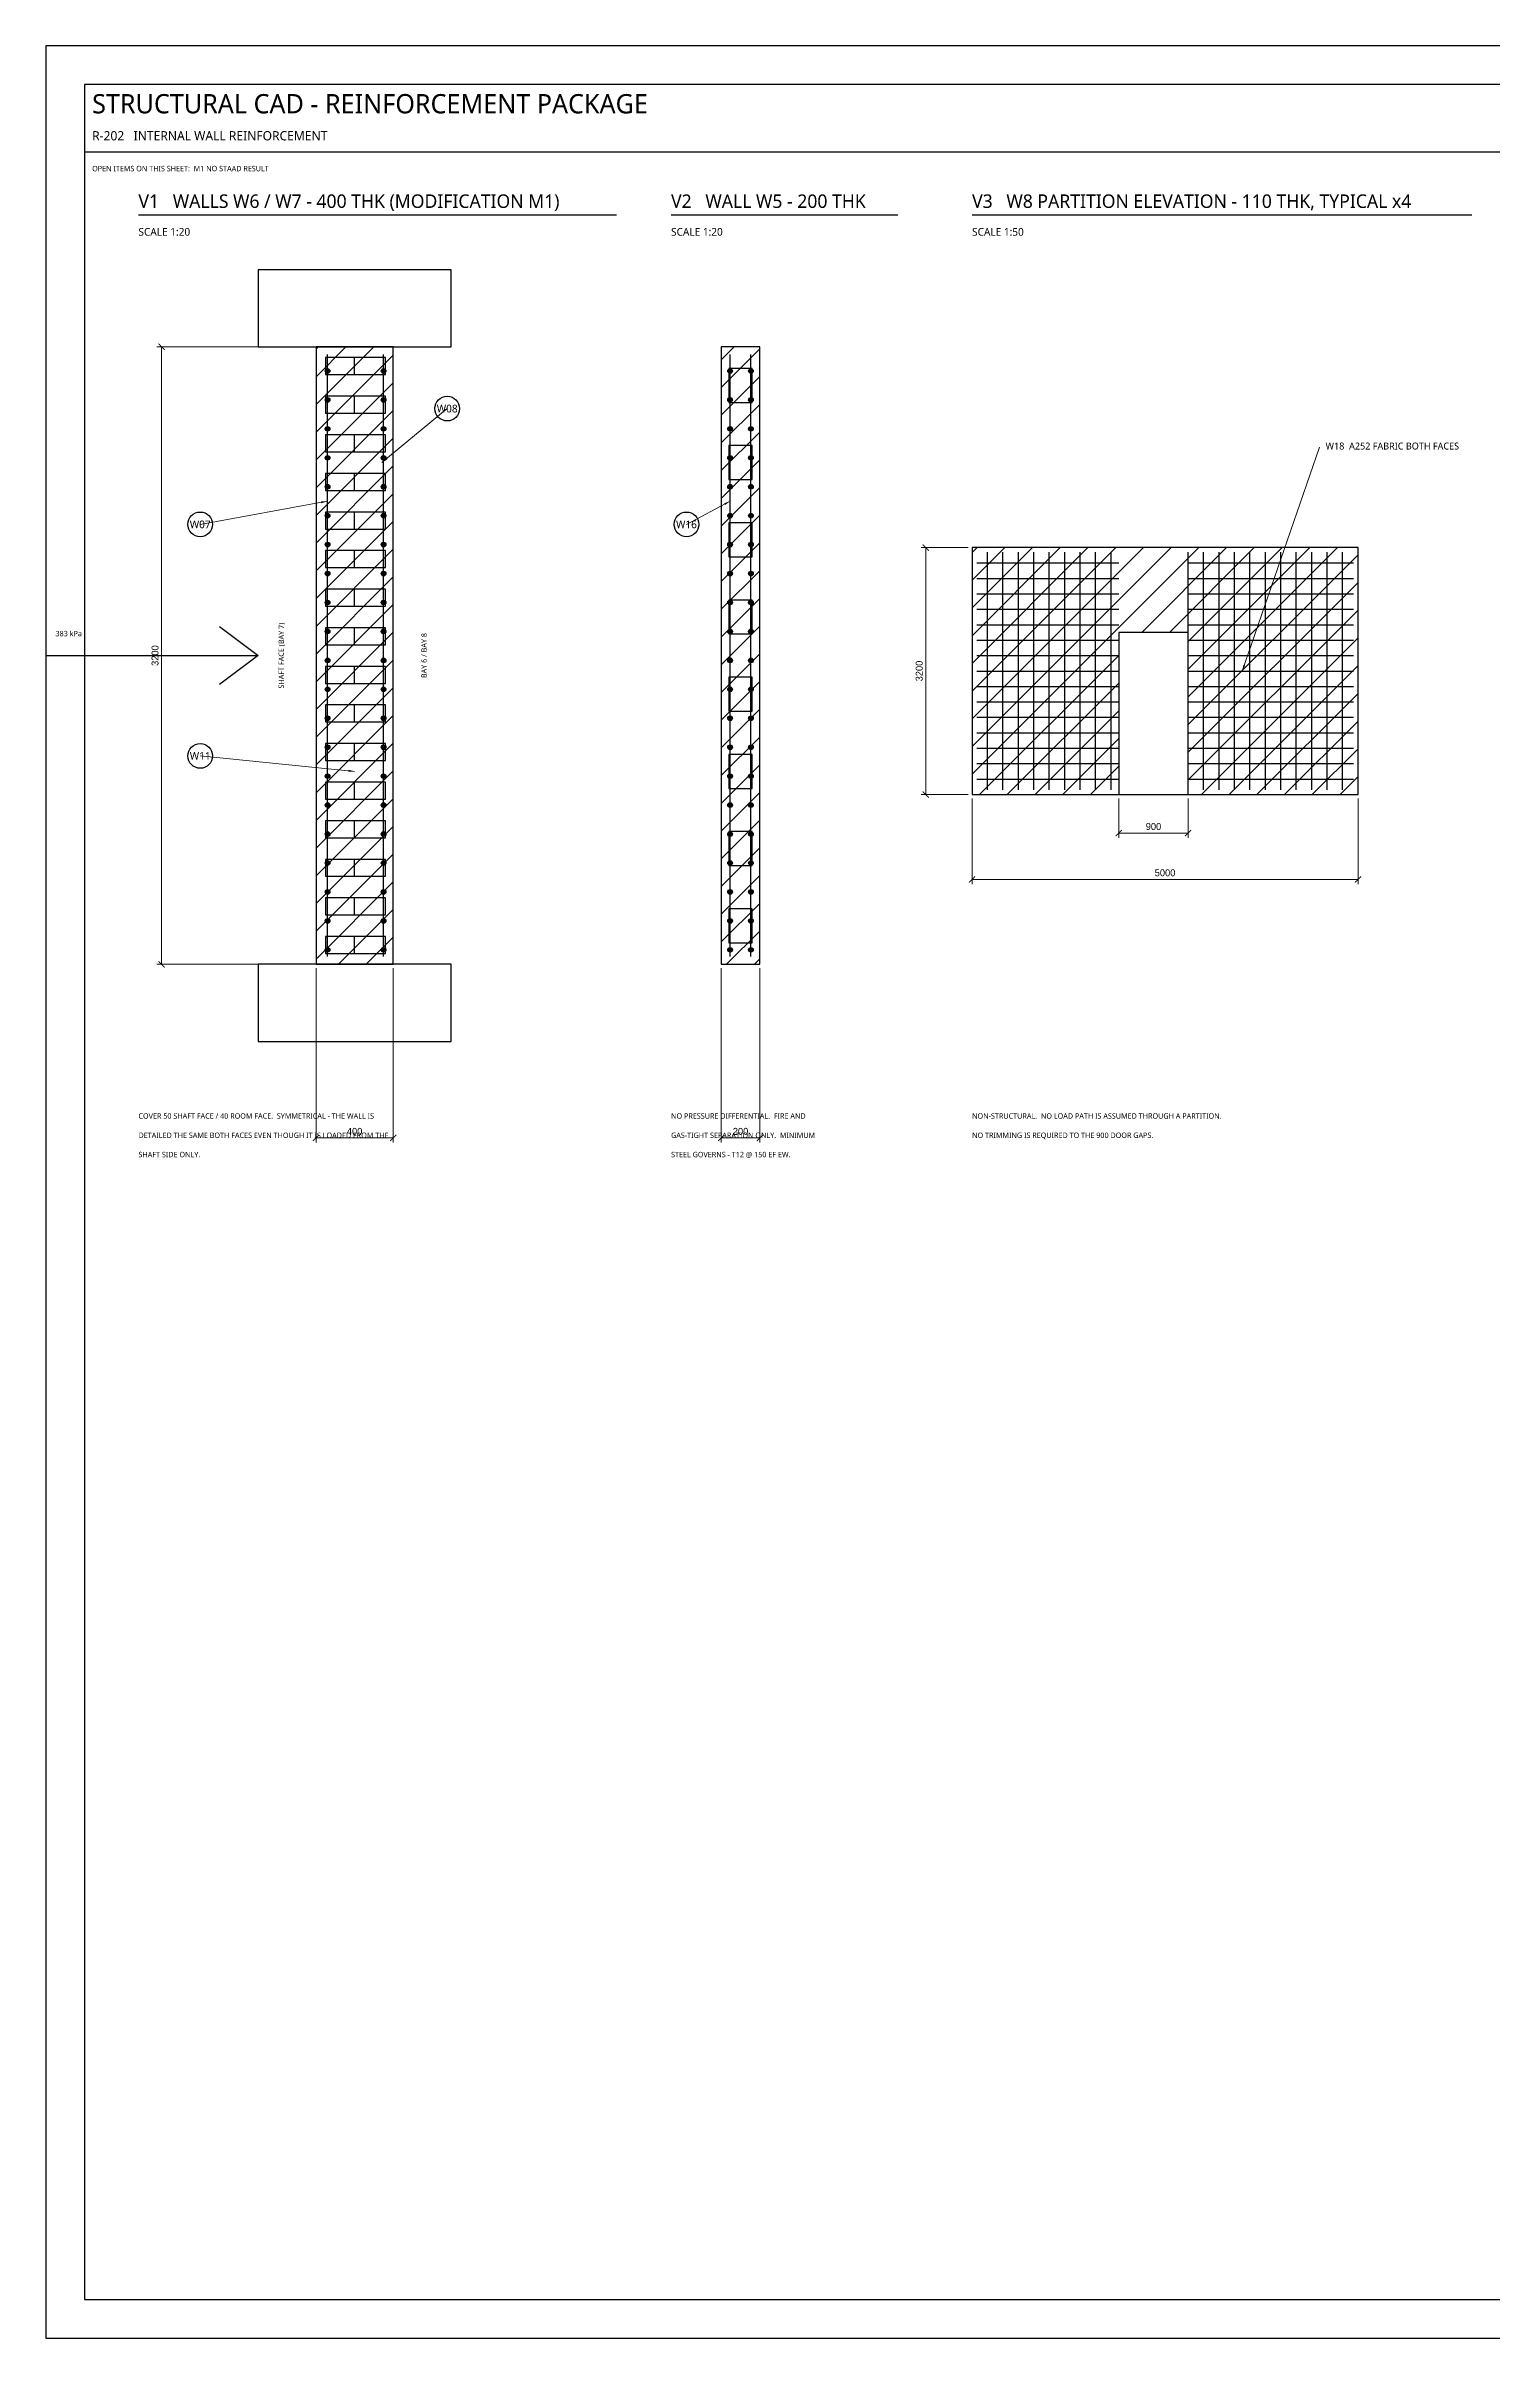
# Model space of a CAD drawing. Header units: millimetres. Extents: x 0 to 841, y 0 to 594.
# Drawn here: x 0 to 375, y 0 to 594 of the extents above; entities that cross this region are included whole.
import ezdxf
from ezdxf.enums import TextEntityAlignment as Align

# ---------------------------------------------------------------- set-up
doc = ezdxf.new("R2010")
doc.units = ezdxf.units.MM
for name, color, linetype in [('S-BLAST', 1, 'Continuous'), ('S-CALLOUT', 2, 'Continuous'), ('S-CONCRETE', 7, 'Continuous'), ('S-CONCRETE-THIN', 7, 'Continuous'), ('S-DIM', 4, 'Continuous'), ('S-HATCH', 8, 'Continuous'), ('S-REBAR-DIST', 3, 'Continuous'), ('S-REBAR-MAIN', 1, 'Continuous'), ('S-REBAR-STIRRUP', 6, 'Continuous'), ('S-TEXT', 7, 'Continuous'), ('S-TITLE', 7, 'Continuous')]:
    doc.layers.add(name, color=color, linetype=linetype)
doc.styles.add('OpenSans', font='OpenSans-Regular.ttf')
doc.dimstyles.new('SC-DIM', dxfattribs={"dimtxt": 1.8, "dimasz": 1.6, "dimexe": 1.2, "dimexo": 1, "dimgap": 0.8, "dimtad": 1, "dimdec": 0, "dimblk": 'ARCHTICK', "dimcen": 2.5, "dimclrd": 4, "dimclre": 4, "dimclrt": 4, "dimazin": 3, "dimtfac": 1, "dimtmove": 0, "dimatfit": 3, "dimlwd": 13, "dimlwe": 13})

# ---------------------------------------------------------------- blocks, each defined once
blk = doc.blocks.new('_ARCHTICK')
at = {"color": 0, "linetype": 'BYBLOCK', "const_width": 0.15}
blk.add_lwpolyline([(-0.5, -0.5), (0.5, 0.5)], dxfattribs=at)
blk = doc.blocks.new('BARMARK')
at = {"layer": 'S-CALLOUT'}
blk.add_circle((0, 0), 3.2, dxfattribs=at)

msp = doc.modelspace()

# ---------------------------------------------------------------- hatches: boundary and pattern name
at = {"layer": 'S-HATCH'}
h = msp.add_hatch(dxfattribs=at)
h.set_pattern_fill('ANSI31', scale=1.6)
h.paths.add_polyline_path([(70, 356), (90, 356), (90, 516), (70, 516)])
h = msp.add_hatch(dxfattribs=at)
h.set_pattern_fill('ANSI31', scale=1.6)
h.paths.add_polyline_path([(175, 356), (185, 356), (185, 516), (175, 516)])
h = msp.add_hatch(dxfattribs=at)
h.set_pattern_fill('ANSI31', scale=1.6)
h.paths.add_polyline_path([(240, 400), (340, 400), (340, 464), (240, 464)])
h.paths.add_polyline_path([(278, 400), (296, 400), (296, 442), (278, 442)], flags=16)
at = {"layer": 'S-REBAR-MAIN'}
for points in [[(73.6, 509.75), (73.554, 509.98), (73.424, 510.174), (73.23, 510.304), (73, 510.35), (72.77, 510.304), (72.576, 510.174), (72.446, 509.98), (72.4, 509.75), (72.446, 509.52), (72.576, 509.326), (72.77, 509.196), (73, 509.15), (73.23, 509.196), (73.424, 509.326), (73.554, 509.52)], [(88.1, 509.75), (88.054, 509.98), (87.924, 510.174), (87.73, 510.304), (87.5, 510.35), (87.27, 510.304), (87.076, 510.174), (86.946, 509.98), (86.9, 509.75), (86.946, 509.52), (87.076, 509.326), (87.27, 509.196), (87.5, 509.15), (87.73, 509.196), (87.924, 509.326), (88.054, 509.52)], [(177.9, 509.75), (177.854, 509.98), (177.724, 510.174), (177.53, 510.304), (177.3, 510.35), (177.07, 510.304), (176.876, 510.174), (176.746, 509.98), (176.7, 509.75), (176.746, 509.52), (176.876, 509.326), (177.07, 509.196), (177.3, 509.15), (177.53, 509.196), (177.724, 509.326), (177.854, 509.52)], [(183.3, 509.75), (183.254, 509.98), (183.124, 510.174), (182.93, 510.304), (182.7, 510.35), (182.47, 510.304), (182.276, 510.174), (182.146, 509.98), (182.1, 509.75), (182.146, 509.52), (182.276, 509.326), (182.47, 509.196), (182.7, 509.15), (182.93, 509.196), (183.124, 509.326), (183.254, 509.52)], [(73.6, 502.25), (73.554, 502.48), (73.424, 502.674), (73.23, 502.804), (73, 502.85), (72.77, 502.804), (72.576, 502.674), (72.446, 502.48), (72.4, 502.25), (72.446, 502.02), (72.576, 501.826), (72.77, 501.696), (73, 501.65), (73.23, 501.696), (73.424, 501.826), (73.554, 502.02)], [(88.1, 502.25), (88.054, 502.48), (87.924, 502.674), (87.73, 502.804), (87.5, 502.85), (87.27, 502.804), (87.076, 502.674), (86.946, 502.48), (86.9, 502.25), (86.946, 502.02), (87.076, 501.826), (87.27, 501.696), (87.5, 501.65), (87.73, 501.696), (87.924, 501.826), (88.054, 502.02)], [(177.9, 502.25), (177.854, 502.48), (177.724, 502.674), (177.53, 502.804), (177.3, 502.85), (177.07, 502.804), (176.876, 502.674), (176.746, 502.48), (176.7, 502.25), (176.746, 502.02), (176.876, 501.826), (177.07, 501.696), (177.3, 501.65), (177.53, 501.696), (177.724, 501.826), (177.854, 502.02)], [(183.3, 502.25), (183.254, 502.48), (183.124, 502.674), (182.93, 502.804), (182.7, 502.85), (182.47, 502.804), (182.276, 502.674), (182.146, 502.48), (182.1, 502.25), (182.146, 502.02), (182.276, 501.826), (182.47, 501.696), (182.7, 501.65), (182.93, 501.696), (183.124, 501.826), (183.254, 502.02)], [(73.6, 494.75), (73.554, 494.98), (73.424, 495.174), (73.23, 495.304), (73, 495.35), (72.77, 495.304), (72.576, 495.174), (72.446, 494.98), (72.4, 494.75), (72.446, 494.52), (72.576, 494.326), (72.77, 494.196), (73, 494.15), (73.23, 494.196), (73.424, 494.326), (73.554, 494.52)], [(88.1, 494.75), (88.054, 494.98), (87.924, 495.174), (87.73, 495.304), (87.5, 495.35), (87.27, 495.304), (87.076, 495.174), (86.946, 494.98), (86.9, 494.75), (86.946, 494.52), (87.076, 494.326), (87.27, 494.196), (87.5, 494.15), (87.73, 494.196), (87.924, 494.326), (88.054, 494.52)], [(177.9, 494.75), (177.854, 494.98), (177.724, 495.174), (177.53, 495.304), (177.3, 495.35), (177.07, 495.304), (176.876, 495.174), (176.746, 494.98), (176.7, 494.75), (176.746, 494.52), (176.876, 494.326), (177.07, 494.196), (177.3, 494.15), (177.53, 494.196), (177.724, 494.326), (177.854, 494.52)], [(183.3, 494.75), (183.254, 494.98), (183.124, 495.174), (182.93, 495.304), (182.7, 495.35), (182.47, 495.304), (182.276, 495.174), (182.146, 494.98), (182.1, 494.75), (182.146, 494.52), (182.276, 494.326), (182.47, 494.196), (182.7, 494.15), (182.93, 494.196), (183.124, 494.326), (183.254, 494.52)], [(73.6, 487.25), (73.554, 487.48), (73.424, 487.674), (73.23, 487.804), (73, 487.85), (72.77, 487.804), (72.576, 487.674), (72.446, 487.48), (72.4, 487.25), (72.446, 487.02), (72.576, 486.826), (72.77, 486.696), (73, 486.65), (73.23, 486.696), (73.424, 486.826), (73.554, 487.02)], [(88.1, 487.25), (88.054, 487.48), (87.924, 487.674), (87.73, 487.804), (87.5, 487.85), (87.27, 487.804), (87.076, 487.674), (86.946, 487.48), (86.9, 487.25), (86.946, 487.02), (87.076, 486.826), (87.27, 486.696), (87.5, 486.65), (87.73, 486.696), (87.924, 486.826), (88.054, 487.02)], [(177.9, 487.25), (177.854, 487.48), (177.724, 487.674), (177.53, 487.804), (177.3, 487.85), (177.07, 487.804), (176.876, 487.674), (176.746, 487.48), (176.7, 487.25), (176.746, 487.02), (176.876, 486.826), (177.07, 486.696), (177.3, 486.65), (177.53, 486.696), (177.724, 486.826), (177.854, 487.02)], [(183.3, 487.25), (183.254, 487.48), (183.124, 487.674), (182.93, 487.804), (182.7, 487.85), (182.47, 487.804), (182.276, 487.674), (182.146, 487.48), (182.1, 487.25), (182.146, 487.02), (182.276, 486.826), (182.47, 486.696), (182.7, 486.65), (182.93, 486.696), (183.124, 486.826), (183.254, 487.02)], [(73.6, 479.75), (73.554, 479.98), (73.424, 480.174), (73.23, 480.304), (73, 480.35), (72.77, 480.304), (72.576, 480.174), (72.446, 479.98), (72.4, 479.75), (72.446, 479.52), (72.576, 479.326), (72.77, 479.196), (73, 479.15), (73.23, 479.196), (73.424, 479.326), (73.554, 479.52)], [(88.1, 479.75), (88.054, 479.98), (87.924, 480.174), (87.73, 480.304), (87.5, 480.35), (87.27, 480.304), (87.076, 480.174), (86.946, 479.98), (86.9, 479.75), (86.946, 479.52), (87.076, 479.326), (87.27, 479.196), (87.5, 479.15), (87.73, 479.196), (87.924, 479.326), (88.054, 479.52)], [(177.9, 479.75), (177.854, 479.98), (177.724, 480.174), (177.53, 480.304), (177.3, 480.35), (177.07, 480.304), (176.876, 480.174), (176.746, 479.98), (176.7, 479.75), (176.746, 479.52), (176.876, 479.326), (177.07, 479.196), (177.3, 479.15), (177.53, 479.196), (177.724, 479.326), (177.854, 479.52)], [(183.3, 479.75), (183.254, 479.98), (183.124, 480.174), (182.93, 480.304), (182.7, 480.35), (182.47, 480.304), (182.276, 480.174), (182.146, 479.98), (182.1, 479.75), (182.146, 479.52), (182.276, 479.326), (182.47, 479.196), (182.7, 479.15), (182.93, 479.196), (183.124, 479.326), (183.254, 479.52)], [(73.6, 472.25), (73.554, 472.48), (73.424, 472.674), (73.23, 472.804), (73, 472.85), (72.77, 472.804), (72.576, 472.674), (72.446, 472.48), (72.4, 472.25), (72.446, 472.02), (72.576, 471.826), (72.77, 471.696), (73, 471.65), (73.23, 471.696), (73.424, 471.826), (73.554, 472.02)], [(88.1, 472.25), (88.054, 472.48), (87.924, 472.674), (87.73, 472.804), (87.5, 472.85), (87.27, 472.804), (87.076, 472.674), (86.946, 472.48), (86.9, 472.25), (86.946, 472.02), (87.076, 471.826), (87.27, 471.696), (87.5, 471.65), (87.73, 471.696), (87.924, 471.826), (88.054, 472.02)], [(177.9, 472.25), (177.854, 472.48), (177.724, 472.674), (177.53, 472.804), (177.3, 472.85), (177.07, 472.804), (176.876, 472.674), (176.746, 472.48), (176.7, 472.25), (176.746, 472.02), (176.876, 471.826), (177.07, 471.696), (177.3, 471.65), (177.53, 471.696), (177.724, 471.826), (177.854, 472.02)], [(183.3, 472.25), (183.254, 472.48), (183.124, 472.674), (182.93, 472.804), (182.7, 472.85), (182.47, 472.804), (182.276, 472.674), (182.146, 472.48), (182.1, 472.25), (182.146, 472.02), (182.276, 471.826), (182.47, 471.696), (182.7, 471.65), (182.93, 471.696), (183.124, 471.826), (183.254, 472.02)], [(73.6, 464.75), (73.554, 464.98), (73.424, 465.174), (73.23, 465.304), (73, 465.35), (72.77, 465.304), (72.576, 465.174), (72.446, 464.98), (72.4, 464.75), (72.446, 464.52), (72.576, 464.326), (72.77, 464.196), (73, 464.15), (73.23, 464.196), (73.424, 464.326), (73.554, 464.52)], [(88.1, 464.75), (88.054, 464.98), (87.924, 465.174), (87.73, 465.304), (87.5, 465.35), (87.27, 465.304), (87.076, 465.174), (86.946, 464.98), (86.9, 464.75), (86.946, 464.52), (87.076, 464.326), (87.27, 464.196), (87.5, 464.15), (87.73, 464.196), (87.924, 464.326), (88.054, 464.52)], [(177.9, 464.75), (177.854, 464.98), (177.724, 465.174), (177.53, 465.304), (177.3, 465.35), (177.07, 465.304), (176.876, 465.174), (176.746, 464.98), (176.7, 464.75), (176.746, 464.52), (176.876, 464.326), (177.07, 464.196), (177.3, 464.15), (177.53, 464.196), (177.724, 464.326), (177.854, 464.52)], [(183.3, 464.75), (183.254, 464.98), (183.124, 465.174), (182.93, 465.304), (182.7, 465.35), (182.47, 465.304), (182.276, 465.174), (182.146, 464.98), (182.1, 464.75), (182.146, 464.52), (182.276, 464.326), (182.47, 464.196), (182.7, 464.15), (182.93, 464.196), (183.124, 464.326), (183.254, 464.52)], [(73.6, 457.25), (73.554, 457.48), (73.424, 457.674), (73.23, 457.804), (73, 457.85), (72.77, 457.804), (72.576, 457.674), (72.446, 457.48), (72.4, 457.25), (72.446, 457.02), (72.576, 456.826), (72.77, 456.696), (73, 456.65), (73.23, 456.696), (73.424, 456.826), (73.554, 457.02)], [(88.1, 457.25), (88.054, 457.48), (87.924, 457.674), (87.73, 457.804), (87.5, 457.85), (87.27, 457.804), (87.076, 457.674), (86.946, 457.48), (86.9, 457.25), (86.946, 457.02), (87.076, 456.826), (87.27, 456.696), (87.5, 456.65), (87.73, 456.696), (87.924, 456.826), (88.054, 457.02)], [(177.9, 457.25), (177.854, 457.48), (177.724, 457.674), (177.53, 457.804), (177.3, 457.85), (177.07, 457.804), (176.876, 457.674), (176.746, 457.48), (176.7, 457.25), (176.746, 457.02), (176.876, 456.826), (177.07, 456.696), (177.3, 456.65), (177.53, 456.696), (177.724, 456.826), (177.854, 457.02)], [(183.3, 457.25), (183.254, 457.48), (183.124, 457.674), (182.93, 457.804), (182.7, 457.85), (182.47, 457.804), (182.276, 457.674), (182.146, 457.48), (182.1, 457.25), (182.146, 457.02), (182.276, 456.826), (182.47, 456.696), (182.7, 456.65), (182.93, 456.696), (183.124, 456.826), (183.254, 457.02)], [(73.6, 449.75), (73.554, 449.98), (73.424, 450.174), (73.23, 450.304), (73, 450.35), (72.77, 450.304), (72.576, 450.174), (72.446, 449.98), (72.4, 449.75), (72.446, 449.52), (72.576, 449.326), (72.77, 449.196), (73, 449.15), (73.23, 449.196), (73.424, 449.326), (73.554, 449.52)], [(88.1, 449.75), (88.054, 449.98), (87.924, 450.174), (87.73, 450.304), (87.5, 450.35), (87.27, 450.304), (87.076, 450.174), (86.946, 449.98), (86.9, 449.75), (86.946, 449.52), (87.076, 449.326), (87.27, 449.196), (87.5, 449.15), (87.73, 449.196), (87.924, 449.326), (88.054, 449.52)], [(177.9, 449.75), (177.854, 449.98), (177.724, 450.174), (177.53, 450.304), (177.3, 450.35), (177.07, 450.304), (176.876, 450.174), (176.746, 449.98), (176.7, 449.75), (176.746, 449.52), (176.876, 449.326), (177.07, 449.196), (177.3, 449.15), (177.53, 449.196), (177.724, 449.326), (177.854, 449.52)], [(183.3, 449.75), (183.254, 449.98), (183.124, 450.174), (182.93, 450.304), (182.7, 450.35), (182.47, 450.304), (182.276, 450.174), (182.146, 449.98), (182.1, 449.75), (182.146, 449.52), (182.276, 449.326), (182.47, 449.196), (182.7, 449.15), (182.93, 449.196), (183.124, 449.326), (183.254, 449.52)], [(73.6, 442.25), (73.554, 442.48), (73.424, 442.674), (73.23, 442.804), (73, 442.85), (72.77, 442.804), (72.576, 442.674), (72.446, 442.48), (72.4, 442.25), (72.446, 442.02), (72.576, 441.826), (72.77, 441.696), (73, 441.65), (73.23, 441.696), (73.424, 441.826), (73.554, 442.02)], [(88.1, 442.25), (88.054, 442.48), (87.924, 442.674), (87.73, 442.804), (87.5, 442.85), (87.27, 442.804), (87.076, 442.674), (86.946, 442.48), (86.9, 442.25), (86.946, 442.02), (87.076, 441.826), (87.27, 441.696), (87.5, 441.65), (87.73, 441.696), (87.924, 441.826), (88.054, 442.02)], [(177.9, 442.25), (177.854, 442.48), (177.724, 442.674), (177.53, 442.804), (177.3, 442.85), (177.07, 442.804), (176.876, 442.674), (176.746, 442.48), (176.7, 442.25), (176.746, 442.02), (176.876, 441.826), (177.07, 441.696), (177.3, 441.65), (177.53, 441.696), (177.724, 441.826), (177.854, 442.02)], [(183.3, 442.25), (183.254, 442.48), (183.124, 442.674), (182.93, 442.804), (182.7, 442.85), (182.47, 442.804), (182.276, 442.674), (182.146, 442.48), (182.1, 442.25), (182.146, 442.02), (182.276, 441.826), (182.47, 441.696), (182.7, 441.65), (182.93, 441.696), (183.124, 441.826), (183.254, 442.02)], [(73.6, 434.75), (73.554, 434.98), (73.424, 435.174), (73.23, 435.304), (73, 435.35), (72.77, 435.304), (72.576, 435.174), (72.446, 434.98), (72.4, 434.75), (72.446, 434.52), (72.576, 434.326), (72.77, 434.196), (73, 434.15), (73.23, 434.196), (73.424, 434.326), (73.554, 434.52)], [(88.1, 434.75), (88.054, 434.98), (87.924, 435.174), (87.73, 435.304), (87.5, 435.35), (87.27, 435.304), (87.076, 435.174), (86.946, 434.98), (86.9, 434.75), (86.946, 434.52), (87.076, 434.326), (87.27, 434.196), (87.5, 434.15), (87.73, 434.196), (87.924, 434.326), (88.054, 434.52)], [(177.9, 434.75), (177.854, 434.98), (177.724, 435.174), (177.53, 435.304), (177.3, 435.35), (177.07, 435.304), (176.876, 435.174), (176.746, 434.98), (176.7, 434.75), (176.746, 434.52), (176.876, 434.326), (177.07, 434.196), (177.3, 434.15), (177.53, 434.196), (177.724, 434.326), (177.854, 434.52)], [(183.3, 434.75), (183.254, 434.98), (183.124, 435.174), (182.93, 435.304), (182.7, 435.35), (182.47, 435.304), (182.276, 435.174), (182.146, 434.98), (182.1, 434.75), (182.146, 434.52), (182.276, 434.326), (182.47, 434.196), (182.7, 434.15), (182.93, 434.196), (183.124, 434.326), (183.254, 434.52)], [(73.6, 427.25), (73.554, 427.48), (73.424, 427.674), (73.23, 427.804), (73, 427.85), (72.77, 427.804), (72.576, 427.674), (72.446, 427.48), (72.4, 427.25), (72.446, 427.02), (72.576, 426.826), (72.77, 426.696), (73, 426.65), (73.23, 426.696), (73.424, 426.826), (73.554, 427.02)], [(88.1, 427.25), (88.054, 427.48), (87.924, 427.674), (87.73, 427.804), (87.5, 427.85), (87.27, 427.804), (87.076, 427.674), (86.946, 427.48), (86.9, 427.25), (86.946, 427.02), (87.076, 426.826), (87.27, 426.696), (87.5, 426.65), (87.73, 426.696), (87.924, 426.826), (88.054, 427.02)], [(177.9, 427.25), (177.854, 427.48), (177.724, 427.674), (177.53, 427.804), (177.3, 427.85), (177.07, 427.804), (176.876, 427.674), (176.746, 427.48), (176.7, 427.25), (176.746, 427.02), (176.876, 426.826), (177.07, 426.696), (177.3, 426.65), (177.53, 426.696), (177.724, 426.826), (177.854, 427.02)], [(183.3, 427.25), (183.254, 427.48), (183.124, 427.674), (182.93, 427.804), (182.7, 427.85), (182.47, 427.804), (182.276, 427.674), (182.146, 427.48), (182.1, 427.25), (182.146, 427.02), (182.276, 426.826), (182.47, 426.696), (182.7, 426.65), (182.93, 426.696), (183.124, 426.826), (183.254, 427.02)], [(73.6, 419.75), (73.554, 419.98), (73.424, 420.174), (73.23, 420.304), (73, 420.35), (72.77, 420.304), (72.576, 420.174), (72.446, 419.98), (72.4, 419.75), (72.446, 419.52), (72.576, 419.326), (72.77, 419.196), (73, 419.15), (73.23, 419.196), (73.424, 419.326), (73.554, 419.52)], [(88.1, 419.75), (88.054, 419.98), (87.924, 420.174), (87.73, 420.304), (87.5, 420.35), (87.27, 420.304), (87.076, 420.174), (86.946, 419.98), (86.9, 419.75), (86.946, 419.52), (87.076, 419.326), (87.27, 419.196), (87.5, 419.15), (87.73, 419.196), (87.924, 419.326), (88.054, 419.52)], [(177.9, 419.75), (177.854, 419.98), (177.724, 420.174), (177.53, 420.304), (177.3, 420.35), (177.07, 420.304), (176.876, 420.174), (176.746, 419.98), (176.7, 419.75), (176.746, 419.52), (176.876, 419.326), (177.07, 419.196), (177.3, 419.15), (177.53, 419.196), (177.724, 419.326), (177.854, 419.52)], [(183.3, 419.75), (183.254, 419.98), (183.124, 420.174), (182.93, 420.304), (182.7, 420.35), (182.47, 420.304), (182.276, 420.174), (182.146, 419.98), (182.1, 419.75), (182.146, 419.52), (182.276, 419.326), (182.47, 419.196), (182.7, 419.15), (182.93, 419.196), (183.124, 419.326), (183.254, 419.52)], [(73.6, 412.25), (73.554, 412.48), (73.424, 412.674), (73.23, 412.804), (73, 412.85), (72.77, 412.804), (72.576, 412.674), (72.446, 412.48), (72.4, 412.25), (72.446, 412.02), (72.576, 411.826), (72.77, 411.696), (73, 411.65), (73.23, 411.696), (73.424, 411.826), (73.554, 412.02)], [(88.1, 412.25), (88.054, 412.48), (87.924, 412.674), (87.73, 412.804), (87.5, 412.85), (87.27, 412.804), (87.076, 412.674), (86.946, 412.48), (86.9, 412.25), (86.946, 412.02), (87.076, 411.826), (87.27, 411.696), (87.5, 411.65), (87.73, 411.696), (87.924, 411.826), (88.054, 412.02)], [(177.9, 412.25), (177.854, 412.48), (177.724, 412.674), (177.53, 412.804), (177.3, 412.85), (177.07, 412.804), (176.876, 412.674), (176.746, 412.48), (176.7, 412.25), (176.746, 412.02), (176.876, 411.826), (177.07, 411.696), (177.3, 411.65), (177.53, 411.696), (177.724, 411.826), (177.854, 412.02)], [(183.3, 412.25), (183.254, 412.48), (183.124, 412.674), (182.93, 412.804), (182.7, 412.85), (182.47, 412.804), (182.276, 412.674), (182.146, 412.48), (182.1, 412.25), (182.146, 412.02), (182.276, 411.826), (182.47, 411.696), (182.7, 411.65), (182.93, 411.696), (183.124, 411.826), (183.254, 412.02)], [(73.6, 404.75), (73.554, 404.98), (73.424, 405.174), (73.23, 405.304), (73, 405.35), (72.77, 405.304), (72.576, 405.174), (72.446, 404.98), (72.4, 404.75), (72.446, 404.52), (72.576, 404.326), (72.77, 404.196), (73, 404.15), (73.23, 404.196), (73.424, 404.326), (73.554, 404.52)], [(88.1, 404.75), (88.054, 404.98), (87.924, 405.174), (87.73, 405.304), (87.5, 405.35), (87.27, 405.304), (87.076, 405.174), (86.946, 404.98), (86.9, 404.75), (86.946, 404.52), (87.076, 404.326), (87.27, 404.196), (87.5, 404.15), (87.73, 404.196), (87.924, 404.326), (88.054, 404.52)], [(177.9, 404.75), (177.854, 404.98), (177.724, 405.174), (177.53, 405.304), (177.3, 405.35), (177.07, 405.304), (176.876, 405.174), (176.746, 404.98), (176.7, 404.75), (176.746, 404.52), (176.876, 404.326), (177.07, 404.196), (177.3, 404.15), (177.53, 404.196), (177.724, 404.326), (177.854, 404.52)], [(183.3, 404.75), (183.254, 404.98), (183.124, 405.174), (182.93, 405.304), (182.7, 405.35), (182.47, 405.304), (182.276, 405.174), (182.146, 404.98), (182.1, 404.75), (182.146, 404.52), (182.276, 404.326), (182.47, 404.196), (182.7, 404.15), (182.93, 404.196), (183.124, 404.326), (183.254, 404.52)], [(73.6, 397.25), (73.554, 397.48), (73.424, 397.674), (73.23, 397.804), (73, 397.85), (72.77, 397.804), (72.576, 397.674), (72.446, 397.48), (72.4, 397.25), (72.446, 397.02), (72.576, 396.826), (72.77, 396.696), (73, 396.65), (73.23, 396.696), (73.424, 396.826), (73.554, 397.02)], [(88.1, 397.25), (88.054, 397.48), (87.924, 397.674), (87.73, 397.804), (87.5, 397.85), (87.27, 397.804), (87.076, 397.674), (86.946, 397.48), (86.9, 397.25), (86.946, 397.02), (87.076, 396.826), (87.27, 396.696), (87.5, 396.65), (87.73, 396.696), (87.924, 396.826), (88.054, 397.02)], [(177.9, 397.25), (177.854, 397.48), (177.724, 397.674), (177.53, 397.804), (177.3, 397.85), (177.07, 397.804), (176.876, 397.674), (176.746, 397.48), (176.7, 397.25), (176.746, 397.02), (176.876, 396.826), (177.07, 396.696), (177.3, 396.65), (177.53, 396.696), (177.724, 396.826), (177.854, 397.02)], [(183.3, 397.25), (183.254, 397.48), (183.124, 397.674), (182.93, 397.804), (182.7, 397.85), (182.47, 397.804), (182.276, 397.674), (182.146, 397.48), (182.1, 397.25), (182.146, 397.02), (182.276, 396.826), (182.47, 396.696), (182.7, 396.65), (182.93, 396.696), (183.124, 396.826), (183.254, 397.02)], [(73.6, 389.75), (73.554, 389.98), (73.424, 390.174), (73.23, 390.304), (73, 390.35), (72.77, 390.304), (72.576, 390.174), (72.446, 389.98), (72.4, 389.75), (72.446, 389.52), (72.576, 389.326), (72.77, 389.196), (73, 389.15), (73.23, 389.196), (73.424, 389.326), (73.554, 389.52)], [(88.1, 389.75), (88.054, 389.98), (87.924, 390.174), (87.73, 390.304), (87.5, 390.35), (87.27, 390.304), (87.076, 390.174), (86.946, 389.98), (86.9, 389.75), (86.946, 389.52), (87.076, 389.326), (87.27, 389.196), (87.5, 389.15), (87.73, 389.196), (87.924, 389.326), (88.054, 389.52)], [(177.9, 389.75), (177.854, 389.98), (177.724, 390.174), (177.53, 390.304), (177.3, 390.35), (177.07, 390.304), (176.876, 390.174), (176.746, 389.98), (176.7, 389.75), (176.746, 389.52), (176.876, 389.326), (177.07, 389.196), (177.3, 389.15), (177.53, 389.196), (177.724, 389.326), (177.854, 389.52)], [(183.3, 389.75), (183.254, 389.98), (183.124, 390.174), (182.93, 390.304), (182.7, 390.35), (182.47, 390.304), (182.276, 390.174), (182.146, 389.98), (182.1, 389.75), (182.146, 389.52), (182.276, 389.326), (182.47, 389.196), (182.7, 389.15), (182.93, 389.196), (183.124, 389.326), (183.254, 389.52)], [(73.6, 382.25), (73.554, 382.48), (73.424, 382.674), (73.23, 382.804), (73, 382.85), (72.77, 382.804), (72.576, 382.674), (72.446, 382.48), (72.4, 382.25), (72.446, 382.02), (72.576, 381.826), (72.77, 381.696), (73, 381.65), (73.23, 381.696), (73.424, 381.826), (73.554, 382.02)], [(88.1, 382.25), (88.054, 382.48), (87.924, 382.674), (87.73, 382.804), (87.5, 382.85), (87.27, 382.804), (87.076, 382.674), (86.946, 382.48), (86.9, 382.25), (86.946, 382.02), (87.076, 381.826), (87.27, 381.696), (87.5, 381.65), (87.73, 381.696), (87.924, 381.826), (88.054, 382.02)], [(177.9, 382.25), (177.854, 382.48), (177.724, 382.674), (177.53, 382.804), (177.3, 382.85), (177.07, 382.804), (176.876, 382.674), (176.746, 382.48), (176.7, 382.25), (176.746, 382.02), (176.876, 381.826), (177.07, 381.696), (177.3, 381.65), (177.53, 381.696), (177.724, 381.826), (177.854, 382.02)], [(183.3, 382.25), (183.254, 382.48), (183.124, 382.674), (182.93, 382.804), (182.7, 382.85), (182.47, 382.804), (182.276, 382.674), (182.146, 382.48), (182.1, 382.25), (182.146, 382.02), (182.276, 381.826), (182.47, 381.696), (182.7, 381.65), (182.93, 381.696), (183.124, 381.826), (183.254, 382.02)], [(73.6, 374.75), (73.554, 374.98), (73.424, 375.174), (73.23, 375.304), (73, 375.35), (72.77, 375.304), (72.576, 375.174), (72.446, 374.98), (72.4, 374.75), (72.446, 374.52), (72.576, 374.326), (72.77, 374.196), (73, 374.15), (73.23, 374.196), (73.424, 374.326), (73.554, 374.52)], [(88.1, 374.75), (88.054, 374.98), (87.924, 375.174), (87.73, 375.304), (87.5, 375.35), (87.27, 375.304), (87.076, 375.174), (86.946, 374.98), (86.9, 374.75), (86.946, 374.52), (87.076, 374.326), (87.27, 374.196), (87.5, 374.15), (87.73, 374.196), (87.924, 374.326), (88.054, 374.52)], [(177.9, 374.75), (177.854, 374.98), (177.724, 375.174), (177.53, 375.304), (177.3, 375.35), (177.07, 375.304), (176.876, 375.174), (176.746, 374.98), (176.7, 374.75), (176.746, 374.52), (176.876, 374.326), (177.07, 374.196), (177.3, 374.15), (177.53, 374.196), (177.724, 374.326), (177.854, 374.52)], [(183.3, 374.75), (183.254, 374.98), (183.124, 375.174), (182.93, 375.304), (182.7, 375.35), (182.47, 375.304), (182.276, 375.174), (182.146, 374.98), (182.1, 374.75), (182.146, 374.52), (182.276, 374.326), (182.47, 374.196), (182.7, 374.15), (182.93, 374.196), (183.124, 374.326), (183.254, 374.52)], [(73.6, 367.25), (73.554, 367.48), (73.424, 367.674), (73.23, 367.804), (73, 367.85), (72.77, 367.804), (72.576, 367.674), (72.446, 367.48), (72.4, 367.25), (72.446, 367.02), (72.576, 366.826), (72.77, 366.696), (73, 366.65), (73.23, 366.696), (73.424, 366.826), (73.554, 367.02)], [(88.1, 367.25), (88.054, 367.48), (87.924, 367.674), (87.73, 367.804), (87.5, 367.85), (87.27, 367.804), (87.076, 367.674), (86.946, 367.48), (86.9, 367.25), (86.946, 367.02), (87.076, 366.826), (87.27, 366.696), (87.5, 366.65), (87.73, 366.696), (87.924, 366.826), (88.054, 367.02)], [(177.9, 367.25), (177.854, 367.48), (177.724, 367.674), (177.53, 367.804), (177.3, 367.85), (177.07, 367.804), (176.876, 367.674), (176.746, 367.48), (176.7, 367.25), (176.746, 367.02), (176.876, 366.826), (177.07, 366.696), (177.3, 366.65), (177.53, 366.696), (177.724, 366.826), (177.854, 367.02)], [(183.3, 367.25), (183.254, 367.48), (183.124, 367.674), (182.93, 367.804), (182.7, 367.85), (182.47, 367.804), (182.276, 367.674), (182.146, 367.48), (182.1, 367.25), (182.146, 367.02), (182.276, 366.826), (182.47, 366.696), (182.7, 366.65), (182.93, 366.696), (183.124, 366.826), (183.254, 367.02)], [(73.6, 359.75), (73.554, 359.98), (73.424, 360.174), (73.23, 360.304), (73, 360.35), (72.77, 360.304), (72.576, 360.174), (72.446, 359.98), (72.4, 359.75), (72.446, 359.52), (72.576, 359.326), (72.77, 359.196), (73, 359.15), (73.23, 359.196), (73.424, 359.326), (73.554, 359.52)], [(88.1, 359.75), (88.054, 359.98), (87.924, 360.174), (87.73, 360.304), (87.5, 360.35), (87.27, 360.304), (87.076, 360.174), (86.946, 359.98), (86.9, 359.75), (86.946, 359.52), (87.076, 359.326), (87.27, 359.196), (87.5, 359.15), (87.73, 359.196), (87.924, 359.326), (88.054, 359.52)], [(177.9, 359.75), (177.854, 359.98), (177.724, 360.174), (177.53, 360.304), (177.3, 360.35), (177.07, 360.304), (176.876, 360.174), (176.746, 359.98), (176.7, 359.75), (176.746, 359.52), (176.876, 359.326), (177.07, 359.196), (177.3, 359.15), (177.53, 359.196), (177.724, 359.326), (177.854, 359.52)], [(183.3, 359.75), (183.254, 359.98), (183.124, 360.174), (182.93, 360.304), (182.7, 360.35), (182.47, 360.304), (182.276, 360.174), (182.146, 359.98), (182.1, 359.75), (182.146, 359.52), (182.276, 359.326), (182.47, 359.196), (182.7, 359.15), (182.93, 359.196), (183.124, 359.326), (183.254, 359.52)]]:
    msp.add_hatch(color=1, dxfattribs=at).paths.add_polyline_path(points)

# ---------------------------------------------------------------- linework, layer by layer
at = {"layer": 'S-BLAST'}
for points in [[(45, 443.5), (55, 436), (45, 428.5)], [(0, 436), (55, 436)]]:
    msp.add_lwpolyline(points, dxfattribs=at)
at = {"layer": 'S-CONCRETE'}
for points in [[(70, 356), (90, 356), (90, 516), (70, 516)], [(175, 356), (185, 356), (185, 516), (175, 516)], [(240, 400), (340, 400), (340, 464), (240, 464)], [(278, 400), (296, 400), (296, 442), (278, 442)]]:
    msp.add_lwpolyline(points, close=True, dxfattribs=at)
at = {"layer": 'S-CONCRETE-THIN'}
for points in [[(55, 516), (105, 516), (105, 536), (55, 536)], [(55, 336), (105, 336), (105, 356), (55, 356)]]:
    msp.add_lwpolyline(points, close=True, dxfattribs=at)
at = {"layer": 'S-REBAR-DIST'}
for p, q in [((241.2, 460), (278, 460)), ((244, 401.2), (244, 462.8)), ((248, 401.2), (248, 462.8)), ((252, 401.2), (252, 462.8)), ((256, 401.2), (256, 462.8)), ((260, 401.2), (260, 462.8)), ((264, 401.2), (264, 462.8)), ((268, 401.2), (268, 462.8)), ((272, 401.2), (272, 462.8)), ((276, 401.2), (276, 462.8)), ((296, 401.2), (296, 462.8)), ((296, 460), (338.8, 460)), ((300, 401.2), (300, 462.8)), ((304, 401.2), (304, 462.8)), ((308, 401.2), (308, 462.8)), ((312, 401.2), (312, 462.8)), ((316, 401.2), (316, 462.8)), ((320, 401.2), (320, 462.8)), ((324, 401.2), (324, 462.8)), ((328, 401.2), (328, 462.8)), ((332, 401.2), (332, 462.8)), ((336, 401.2), (336, 462.8)), ((241.2, 456), (278, 456)), ((241.2, 452), (278, 452)), ((296, 456), (338.8, 456)), ((296, 452), (338.8, 452)), ((241.2, 448), (278, 448)), ((296, 448), (338.8, 448)), ((241.2, 444), (278, 444)), ((241.2, 440), (278, 440)), ((296, 444), (338.8, 444)), ((296, 440), (338.8, 440)), ((241.2, 436), (278, 436)), ((296, 436), (338.8, 436)), ((241.2, 432), (278, 432)), ((241.2, 428), (278, 428)), ((296, 432), (338.8, 432)), ((296, 428), (338.8, 428)), ((241.2, 424), (278, 424)), ((296, 424), (338.8, 424)), ((241.2, 420), (278, 420)), ((241.2, 416), (278, 416)), ((296, 420), (338.8, 420)), ((296, 416), (338.8, 416)), ((241.2, 412), (278, 412)), ((296, 412), (338.8, 412)), ((241.2, 408), (278, 408)), ((241.2, 404), (278, 404)), ((296, 408), (338.8, 408)), ((296, 404), (338.8, 404))]:
    msp.add_line(p, q, dxfattribs=at)
at = {"layer": 'S-REBAR-MAIN'}
for p, q in [((73, 358), (73, 514)), ((87.5, 358), (87.5, 514)), ((177.3, 358), (177.3, 514)), ((182.7, 358), (182.7, 514))]:
    msp.add_line(p, q, dxfattribs=at)
for centre in [(73, 509.75), (87.5, 509.75), (177.3, 509.75), (182.7, 509.75), (73, 502.25), (87.5, 502.25), (177.3, 502.25), (182.7, 502.25), (73, 494.75), (87.5, 494.75), (177.3, 494.75), (182.7, 494.75), (73, 487.25), (87.5, 487.25), (177.3, 487.25), (182.7, 487.25), (73, 479.75), (87.5, 479.75), (177.3, 479.75), (182.7, 479.75), (73, 472.25), (87.5, 472.25), (177.3, 472.25), (182.7, 472.25), (73, 464.75), (87.5, 464.75), (177.3, 464.75), (182.7, 464.75), (73, 457.25), (87.5, 457.25), (177.3, 457.25), (182.7, 457.25), (73, 449.75), (87.5, 449.75), (177.3, 449.75), (182.7, 449.75), (73, 442.25), (87.5, 442.25), (177.3, 442.25), (182.7, 442.25), (73, 434.75), (87.5, 434.75), (177.3, 434.75), (182.7, 434.75), (73, 427.25), (87.5, 427.25), (177.3, 427.25), (182.7, 427.25), (73, 419.75), (87.5, 419.75), (177.3, 419.75), (182.7, 419.75), (73, 412.25), (87.5, 412.25), (177.3, 412.25), (182.7, 412.25), (73, 404.75), (87.5, 404.75), (177.3, 404.75), (182.7, 404.75), (73, 397.25), (87.5, 397.25), (177.3, 397.25), (182.7, 397.25), (73, 389.75), (87.5, 389.75), (177.3, 389.75), (182.7, 389.75), (73, 382.25), (87.5, 382.25), (177.3, 382.25), (182.7, 382.25), (73, 374.75), (87.5, 374.75), (177.3, 374.75), (182.7, 374.75), (73, 367.25), (87.5, 367.25), (177.3, 367.25), (182.7, 367.25), (73, 359.75), (87.5, 359.75), (177.3, 359.75), (182.7, 359.75)]:
    msp.add_circle(centre, 0.6, dxfattribs=at)
at = {"layer": 'S-REBAR-STIRRUP'}
for p, q in [((80, 508.8), (80, 513.2)), ((80, 498.8), (80, 503.2)), ((80, 488.8), (80, 493.2)), ((80, 478.8), (80, 483.2)), ((80, 468.8), (80, 473.2)), ((80, 458.8), (80, 463.2)), ((80, 448.8), (80, 453.2)), ((80, 438.8), (80, 443.2)), ((80, 428.8), (80, 433.2)), ((80, 418.8), (80, 423.2)), ((80, 408.8), (80, 413.2)), ((80, 398.8), (80, 403.2)), ((80, 388.8), (80, 393.2)), ((80, 378.8), (80, 383.2)), ((80, 368.8), (80, 373.2)), ((80, 358.8), (80, 363.2))]:
    msp.add_line(p, q, dxfattribs=at)
for points in [[(72.5, 508.8), (88, 508.8), (88, 513.2), (72.5, 513.2)], [(177, 501.6), (183, 501.6), (183, 510.4), (177, 510.4)], [(72.5, 498.8), (88, 498.8), (88, 503.2), (72.5, 503.2)], [(72.5, 488.8), (88, 488.8), (88, 493.2), (72.5, 493.2)], [(177, 481.6), (183, 481.6), (183, 490.4), (177, 490.4)], [(72.5, 478.8), (88, 478.8), (88, 483.2), (72.5, 483.2)], [(72.5, 468.8), (88, 468.8), (88, 473.2), (72.5, 473.2)], [(177, 461.6), (183, 461.6), (183, 470.4), (177, 470.4)], [(72.5, 458.8), (88, 458.8), (88, 463.2), (72.5, 463.2)], [(72.5, 448.8), (88, 448.8), (88, 453.2), (72.5, 453.2)], [(177, 441.6), (183, 441.6), (183, 450.4), (177, 450.4)], [(72.5, 438.8), (88, 438.8), (88, 443.2), (72.5, 443.2)], [(72.5, 428.8), (88, 428.8), (88, 433.2), (72.5, 433.2)], [(177, 421.6), (183, 421.6), (183, 430.4), (177, 430.4)], [(72.5, 418.8), (88, 418.8), (88, 423.2), (72.5, 423.2)], [(72.5, 408.8), (88, 408.8), (88, 413.2), (72.5, 413.2)], [(177, 401.6), (183, 401.6), (183, 410.4), (177, 410.4)], [(72.5, 398.8), (88, 398.8), (88, 403.2), (72.5, 403.2)], [(72.5, 388.8), (88, 388.8), (88, 393.2), (72.5, 393.2)], [(177, 381.6), (183, 381.6), (183, 390.4), (177, 390.4)], [(72.5, 378.8), (88, 378.8), (88, 383.2), (72.5, 383.2)], [(72.5, 368.8), (88, 368.8), (88, 373.2), (72.5, 373.2)], [(177, 361.6), (183, 361.6), (183, 370.4), (177, 370.4)], [(72.5, 358.8), (88, 358.8), (88, 363.2), (72.5, 363.2)]]:
    msp.add_lwpolyline(points, close=True, dxfattribs=at)
at = {"layer": 'S-TITLE'}
for p, q in [((10, 566.5), (831, 566.5)), ((24, 550.2), (147.874, 550.2)), ((162, 550.2), (220.792, 550.2)), ((240, 550.2), (369.512, 550.2))]:
    msp.add_line(p, q, dxfattribs=at)
for points in [[(0, 0), (841, 0), (841, 594), (0, 594)], [(10, 10), (831, 10), (831, 584), (10, 584)]]:
    msp.add_lwpolyline(points, close=True, dxfattribs=at)

# ---------------------------------------------------------------- block references
at = {"layer": 'S-CALLOUT'}
for p in [(104, 500), (40, 470), (166, 470), (40, 410)]:
    msp.add_blockref('BARMARK', p, dxfattribs=at)

# ---------------------------------------------------------------- texts
at = {"layer": 'S-BLAST', "style": 'OpenSans'}
for s, p in [('OPEN ITEMS ON THIS SHEET:  M1 NO STAAD RESULT', (12, 561.5)), ('383 kPa', (2.5, 441)), ('NON-STRUCTURAL.  NO LOAD PATH IS ASSUMED THROUGH A PARTITION.', (240, 316))]:
    msp.add_text(s, height=1.4, dxfattribs=at).set_placement(p)
msp.add_text('SHAFT FACE (BAY 7)', height=1.4, rotation=90, dxfattribs=at).set_placement((61, 436), align=Align.MIDDLE_CENTER)
at = {"layer": 'S-CALLOUT', "style": 'OpenSans'}
for s, p in [('W08', (104, 500)), ('W07', (40, 470)), ('W16', (166, 470)), ('W11', (40, 410))]:
    msp.add_text(s, height=2, dxfattribs=at).set_placement(p, align=Align.MIDDLE_CENTER)
msp.add_text('W18  A252 FABRIC BOTH FACES', height=1.8, dxfattribs=at).set_placement((331.6, 489.4))
at = {"layer": 'S-TEXT', "style": 'OpenSans'}
for s, height, p in [('SCALE 1:20', 2, (24, 544.8)), ('SCALE 1:20', 2, (162, 544.8)), ('SCALE 1:50', 2, (240, 544.8)), ('COVER 50 SHAFT FACE / 40 ROOM FACE.  SYMMETRICAL - THE WALL IS', 1.4, (24, 316)), ('NO PRESSURE DIFFERENTIAL.  FIRE AND', 1.4, (162, 316)), ('DETAILED THE SAME BOTH FACES EVEN THOUGH IT IS LOADED FROM THE', 1.4, (24, 311)), ('GAS-TIGHT SEPARATION ONLY.  MINIMUM', 1.4, (162, 311)), ('NO TRIMMING IS REQUIRED TO THE 900 DOOR GAPS.', 1.4, (240, 311)), ('SHAFT SIDE ONLY.', 1.4, (24, 306)), ('STEEL GOVERNS - T12 @ 150 EF EW.', 1.4, (162, 306))]:
    msp.add_text(s, height=height, dxfattribs=at).set_placement(p)
msp.add_text('BAY 6 / BAY 8', height=1.4, rotation=90, dxfattribs=at).set_placement((98, 436), align=Align.MIDDLE_CENTER)
at = {"layer": 'S-TITLE', "style": 'OpenSans'}
for s, height, p in [('STRUCTURAL CAD - REINFORCEMENT PACKAGE', 5, (12, 576.5)), ('R-202   INTERNAL WALL REINFORCEMENT', 2.4, (12, 569.5)), ('V1   WALLS W6 / W7 - 400 THK (MODIFICATION M1)', 3.5, (24, 552)), ('V2   WALL W5 - 200 THK', 3.5, (162, 552)), ('V3   W8 PARTITION ELEVATION - 110 THK, TYPICAL x4', 3.5, (240, 552))]:
    msp.add_text(s, height=height, dxfattribs=at).set_placement(p)

# ---------------------------------------------------------------- dimensions: what is measured, and where the dimension line sits
at = {"layer": 'S-DIM'}
for base, p1, p2, override in [((30, 356), (70, 356), (70, 516), {"dimlfac": 20}), ((228, 400), (240, 400), (240, 464), {"dimlfac": 50})]:
    msp.add_linear_dim(base=base, p1=p1, p2=p2, angle=90, dimstyle='SC-DIM', override=override, dxfattribs=at).render()
for base, p1, p2, override in [((240, 378), (240, 400), (340, 400), {"dimlfac": 50}), ((278, 390), (278, 400), (296, 400), {"dimlfac": 50}), ((70, 311), (70, 356), (90, 356), {"dimlfac": 20}), ((175, 311), (175, 356), (185, 356), {"dimlfac": 20})]:
    msp.add_linear_dim(base=base, p1=p1, p2=p2, dimstyle='SC-DIM', override=override, dxfattribs=at).render()

# ---------------------------------------------------------------- leaders
at = {"layer": 'S-CALLOUT'}
for points in [[(87.1, 486), (104, 500)], [(310, 432), (330, 490)], [(72.9, 476), (40, 470)], [(177.3, 476), (166, 470)], [(80, 406), (40, 410)]]:
    msp.add_leader(points, dimstyle='SC-DIM', dxfattribs=at)

doc.saveas('drawing.dxf')
